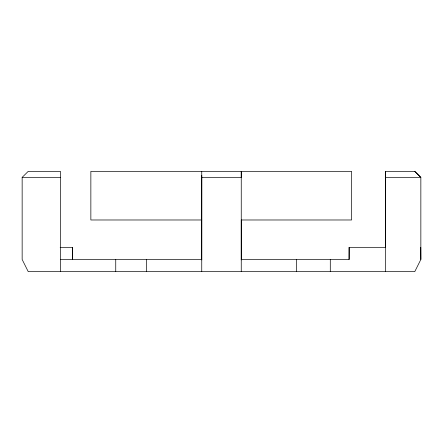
<?xml version="1.0" encoding="UTF-8"?>
<svg xmlns="http://www.w3.org/2000/svg" width="443" height="443" viewBox="0 0 443 443"><rect width="100%" height="100%" fill="white"/><g stroke="black" fill="none" stroke-linecap="round" stroke-linejoin="round"><path stroke-width="0.66" d="M60.442 271.642L60.442 171.358L28.23 171.358L22.15 177.377L22.15 259.487L28.23 271.642L414.77 271.642L420.85 259.487L420.85 177.438L414.77 171.358L385.598 171.358L385.598 271.642M72.597 247.332L72.597 259.487L72.597 247.332L60.159 247.332M115.745 271.642L115.745 259.487M146.439 271.642L146.439 259.487M201.748 271.642L201.786 175.467M241.252 271.642L241.252 171.358L241.252 177.438L201.748 177.438M296.561 271.642L296.561 259.487M330.29 271.642L330.29 259.487M349.073 259.487L349.134 247.332L385.598 247.332L385.598 171.358M420.761 247.332L420.85 259.487M22.15 177.377L60.442 177.377M385.598 177.377L420.85 177.377L414.77 171.358M201.764 219.983L90.859 219.983L90.859 171.358L351.592 171.358L351.592 219.983L241.252 219.983L241.252 259.93M60.442 259.487L201.748 259.487M241.252 259.487L349.134 259.487L349.134 247.332M201.748 171.358L201.748 259.93"/></g></svg>
